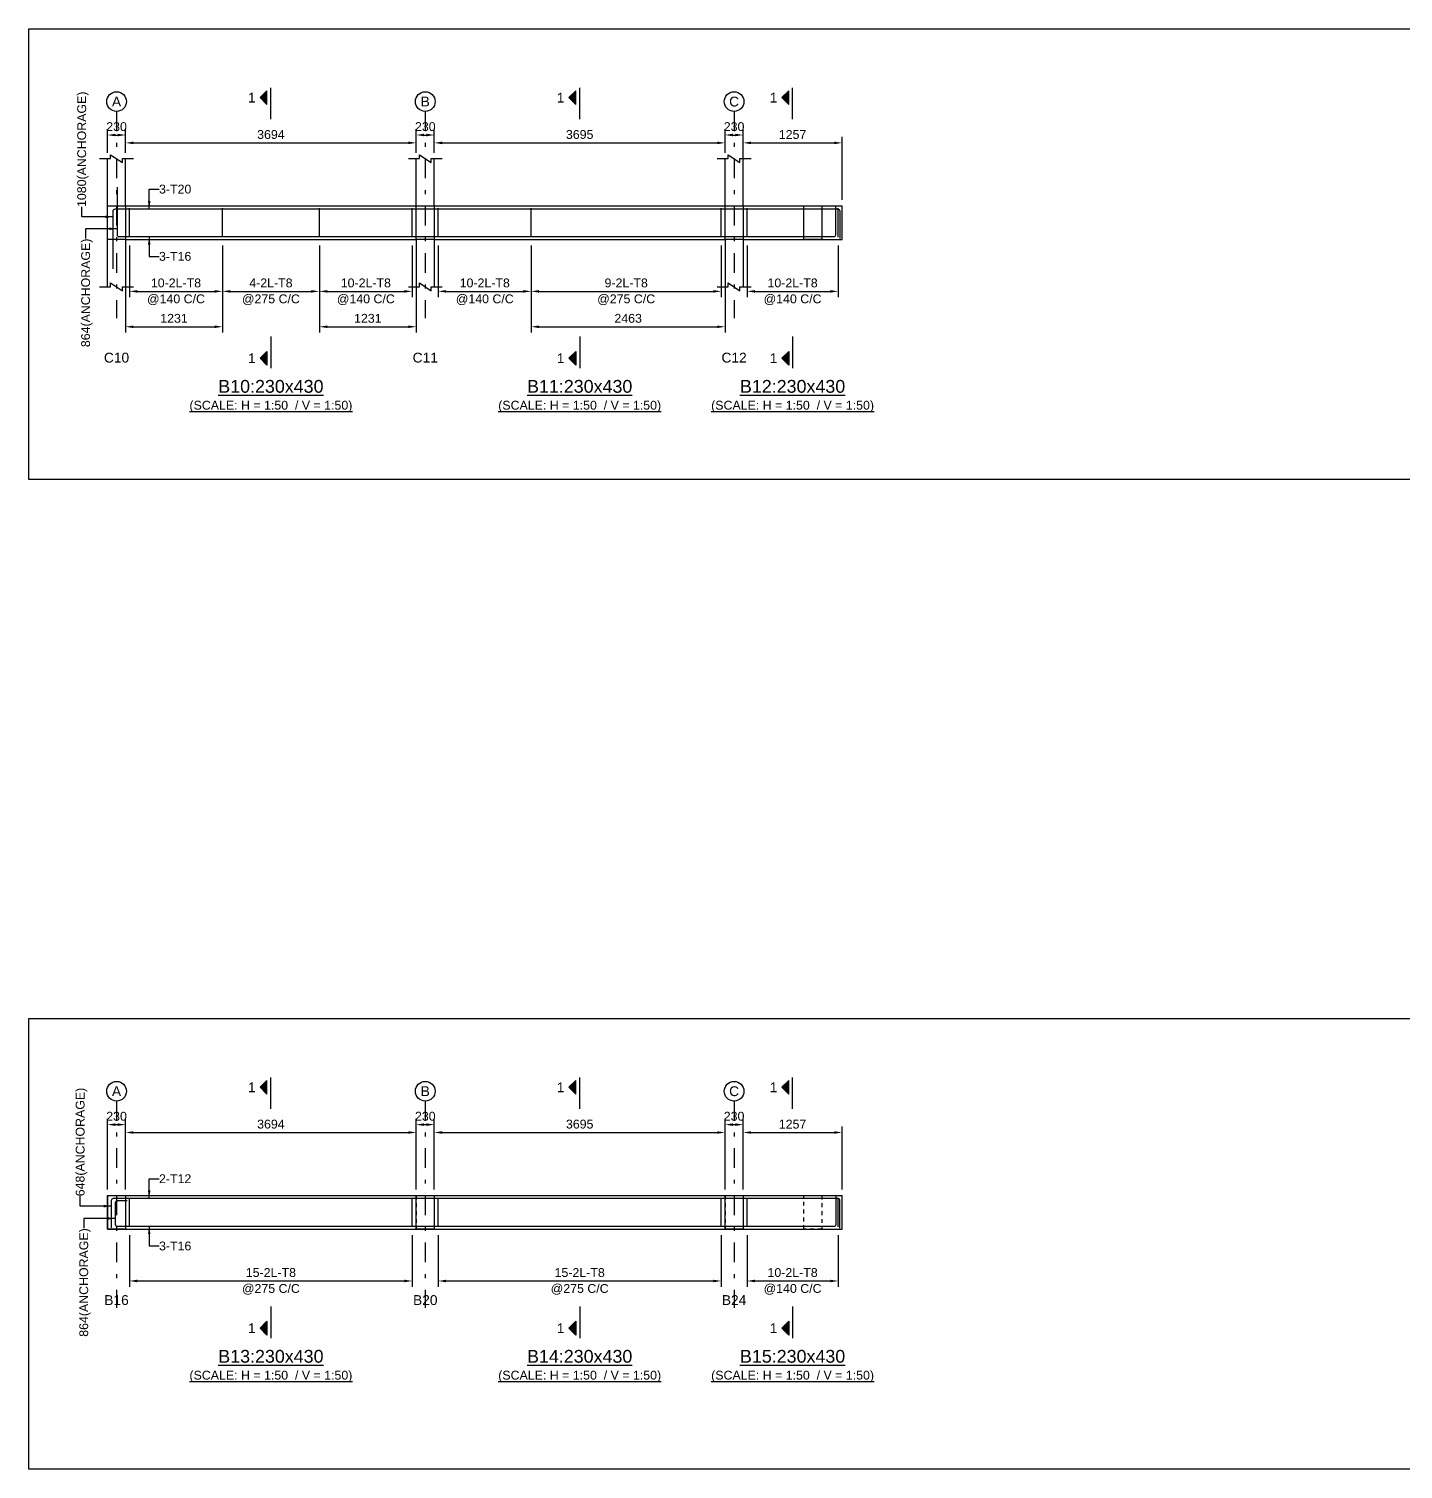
# Model space of a CAD drawing. Header units: inches. Extents: x -2000 to 105472, y -209440 to 3300.
# Drawn here: x -2000 to 32936, y -108800 to -72180 of the extents above; entities that cross this region are included whole.
import ezdxf
from ezdxf.enums import TextEntityAlignment as Align

# ---------------------------------------------------------------- set-up
doc = ezdxf.new("R2010")
doc.units = ezdxf.units.IN
doc.header["$LTSCALE"] = 1000
doc.header["$MEASUREMENT"] = 0
doc.linetypes.add('SCCenter', pattern=[1.2, 0.5, -0.3, 0.1, -0.3])
doc.linetypes.add('SCHidden', pattern=[0.2, 0.1, -0.1])
for name, color, linetype in [('Concrete Line', 2, 'Continuous'), ('Cut Line', 31, 'Continuous'), ('Dimension', 31, 'Continuous'), ('Grid', 8, 'Continuous'), ('Labels', 4, 'Continuous'), ('Labels_Support', 4, 'Continuous'), ('Link', 225, 'Continuous'), ('Reinforcement', 4, 'Continuous'), ('Schedule Border', 60, 'Continuous'), ('Section Mark', 5, 'Continuous'), ('Solid', 25, 'Continuous'), ('Text', 31, 'Continuous'), ('Text_Scale', 31, 'Continuous')]:
    doc.layers.add(name, color=color, linetype=linetype)
doc.styles.add('SC-SansSerif', font='SansSerif')
doc.styles.get("Standard").update_dxf_attribs({"font": 'txt.shx'})
doc.dimstyles.new('SCBBSDimStyl', dxfattribs={"dimtxt": 225, "dimasz": 200, "dimexe": 150, "dimexo": 150, "dimgap": 100, "dimtad": 1, "dimtoh": 1, "dimdec": 0, "dimzin": 0, "dimdsep": 46, "dimtxsty": 'SC-SansSerif', "dimcen": 0.09, "dimclrd": 8, "dimclre": 8, "dimclrt": 31, "dimadec": 0, "dimazin": 0, "dimtfac": 1, "dimtdec": 0, "dimtix": 1, "dimtofl": 0, "dimtmove": 0, "dimatfit": 3, "dimfxl": 1, "dimtolj": 1, "dimtzin": 0, "dimarcsym": 0})
doc.dimstyles.get("Standard").update_dxf_attribs({"dimtxt": 0.18, "dimasz": 200, "dimexe": 0.18, "dimexo": 0.0625, "dimgap": 0.09, "dimtad": 0, "dimtih": 1, "dimtoh": 1, "dimdec": 4, "dimzin": 0, "dimdsep": 46, "dimtxsty": 'Standard', "dimcen": 0.09, "dimadec": 0, "dimazin": 0, "dimtfac": 1, "dimtdec": 4, "dimtofl": 0, "dimtmove": 0, "dimatfit": 3, "dimfxl": 1, "dimtolj": 1, "dimtzin": 0, "dimarcsym": 0})

# ---------------------------------------------------------------- blocks, each defined once
blk = doc.blocks.new('*D73')
at = {"color": 8, "linetype": 'ByBlock', "lineweight": -2}
for p, q in [((560, -77690), (560, -79005)), ((2923, -77690), (2923, -79005)), ((760, -78855), (2723, -78855))]:
    blk.add_line(p, q, dxfattribs=at)
at = {"color": 8}
for points in [[(560, -78855), (760, -78822), (760, -78888)], [(2923, -78855), (2723, -78888), (2723, -78822)]]:
    blk.add_solid(points, dxfattribs=at)
at = {"layer": 'DEFPOINTS', "color": 31}
for p in [(560, -77540), (2923, -77540), (560, -78855)]:
    blk.add_point(p, dxfattribs=at)
at = {"color": 31, "char_height": 225, "attachment_point": 5, "style": 'SC-SansSerif'}
for s, insert in [('\\A1;10-2L-T8', (1741, -78642)), ('\\A1;@140 C/C', (1741, -79068))]:
    blk.add_mtext(s, dxfattribs=dict(at, insert=insert))
blk = doc.blocks.new('*D74')
at = {"color": 8, "linetype": 'ByBlock', "lineweight": -2}
for p, q in [((460, -77690), (460, -79905)), ((2923, -77690), (2923, -79905)), ((660, -79755), (2723, -79755))]:
    blk.add_line(p, q, dxfattribs=at)
at = {"color": 8}
for points in [[(460, -79755), (660, -79722), (660, -79788)], [(2923, -79755), (2723, -79788), (2723, -79722)]]:
    blk.add_solid(points, dxfattribs=at)
at = {"layer": 'DEFPOINTS', "color": 31}
for p in [(460, -77540), (2923, -77540), (460, -79755)]:
    blk.add_point(p, dxfattribs=at)
at = {"color": 31, "insert": (1691, -79542), "char_height": 225, "attachment_point": 5, "style": 'SC-SansSerif'}
blk.add_mtext('\\A1;1231', dxfattribs=at)
blk = doc.blocks.new('*D75')
at = {"color": 8, "linetype": 'ByBlock', "lineweight": -2}
for p, q in [((2923, -77690), (2923, -79005)), ((5385, -77690), (5385, -79005)), ((3123, -78855), (5185, -78855))]:
    blk.add_line(p, q, dxfattribs=at)
at = {"color": 8}
for points in [[(2923, -78855), (3123, -78822), (3123, -78888)], [(5385, -78855), (5185, -78888), (5185, -78822)]]:
    blk.add_solid(points, dxfattribs=at)
at = {"layer": 'DEFPOINTS', "color": 31}
for p in [(2923, -77540), (5385, -77540), (2923, -78855)]:
    blk.add_point(p, dxfattribs=at)
at = {"color": 31, "char_height": 225, "attachment_point": 5, "style": 'SC-SansSerif'}
for s, insert in [('\\A1;4-2L-T8', (4154, -78642)), ('\\A1;@275 C/C', (4154, -79068))]:
    blk.add_mtext(s, dxfattribs=dict(at, insert=insert))
blk = doc.blocks.new('*D76')
at = {"color": 8, "linetype": 'ByBlock', "lineweight": -2}
for p, q in [((5385, -77690), (5385, -79005)), ((7748, -77690), (7748, -79005)), ((5585, -78855), (7548, -78855))]:
    blk.add_line(p, q, dxfattribs=at)
at = {"color": 8}
for points in [[(5385, -78855), (5585, -78822), (5585, -78888)], [(7748, -78855), (7548, -78888), (7548, -78822)]]:
    blk.add_solid(points, dxfattribs=at)
at = {"layer": 'DEFPOINTS', "color": 31}
for p in [(5385, -77540), (7748, -77540), (5385, -78855)]:
    blk.add_point(p, dxfattribs=at)
at = {"color": 31, "char_height": 225, "attachment_point": 5, "style": 'SC-SansSerif'}
for s, insert in [('\\A1;10-2L-T8', (6567, -78642)), ('\\A1;@140 C/C', (6567, -79068))]:
    blk.add_mtext(s, dxfattribs=dict(at, insert=insert))
blk = doc.blocks.new('*D77')
at = {"color": 8, "linetype": 'ByBlock', "lineweight": -2}
for p, q in [((5385, -77690), (5385, -79905)), ((7848, -77690), (7848, -79905)), ((5585, -79755), (7648, -79755))]:
    blk.add_line(p, q, dxfattribs=at)
at = {"color": 8}
for points in [[(5385, -79755), (5585, -79722), (5585, -79788)], [(7848, -79755), (7648, -79788), (7648, -79722)]]:
    blk.add_solid(points, dxfattribs=at)
at = {"layer": 'DEFPOINTS', "color": 31}
for p in [(5385, -77540), (7848, -77540), (5385, -79755)]:
    blk.add_point(p, dxfattribs=at)
at = {"color": 31, "insert": (6617, -79542), "char_height": 225, "attachment_point": 5, "style": 'SC-SansSerif'}
blk.add_mtext('\\A1;1231', dxfattribs=at)
blk = doc.blocks.new('*D78')
at = {"color": 8, "linetype": 'ByBlock', "lineweight": -2}
for p, q in [((8408, -77690), (8408, -79005)), ((10771, -77690), (10771, -79005)), ((8608, -78855), (10571, -78855))]:
    blk.add_line(p, q, dxfattribs=at)
at = {"color": 8}
for points in [[(8408, -78855), (8608, -78822), (8608, -78888)], [(10771, -78855), (10571, -78888), (10571, -78822)]]:
    blk.add_solid(points, dxfattribs=at)
at = {"layer": 'DEFPOINTS', "color": 31}
for p in [(8408, -77540), (10771, -77540), (8408, -78855)]:
    blk.add_point(p, dxfattribs=at)
at = {"color": 31, "char_height": 225, "attachment_point": 5, "style": 'SC-SansSerif'}
for s, insert in [('\\A1;10-2L-T8', (9590, -78642)), ('\\A1;@140 C/C', (9590, -79068))]:
    blk.add_mtext(s, dxfattribs=dict(at, insert=insert))
blk = doc.blocks.new('*D79')
at = {"color": 8, "linetype": 'ByBlock', "lineweight": -2}
for p, q in [((10771, -77690), (10771, -79005)), ((15598, -77690), (15598, -79005)), ((10971, -78855), (15398, -78855))]:
    blk.add_line(p, q, dxfattribs=at)
at = {"color": 8}
for points in [[(10771, -78855), (10971, -78822), (10971, -78888)], [(15598, -78855), (15398, -78888), (15398, -78822)]]:
    blk.add_solid(points, dxfattribs=at)
at = {"layer": 'DEFPOINTS', "color": 31}
for p in [(10771, -77540), (15598, -77540), (10771, -78855)]:
    blk.add_point(p, dxfattribs=at)
at = {"color": 31, "char_height": 225, "attachment_point": 5, "style": 'SC-SansSerif'}
for s, insert in [('\\A1;9-2L-T8', (13185, -78642)), ('\\A1;@275 C/C', (13185, -79068))]:
    blk.add_mtext(s, dxfattribs=dict(at, insert=insert))
blk = doc.blocks.new('*D80')
at = {"color": 8, "linetype": 'ByBlock', "lineweight": -2}
for p, q in [((10771, -77690), (10771, -79905)), ((15698, -77690), (15698, -79905)), ((10971, -79755), (15498, -79755))]:
    blk.add_line(p, q, dxfattribs=at)
at = {"color": 8}
for points in [[(10771, -79755), (10971, -79722), (10971, -79788)], [(15698, -79755), (15498, -79788), (15498, -79722)]]:
    blk.add_solid(points, dxfattribs=at)
at = {"layer": 'DEFPOINTS', "color": 31}
for p in [(10771, -77540), (15698, -77540), (10771, -79755)]:
    blk.add_point(p, dxfattribs=at)
at = {"color": 31, "insert": (13235, -79542), "char_height": 225, "attachment_point": 5, "style": 'SC-SansSerif'}
blk.add_mtext('\\A1;2463', dxfattribs=at)
blk = doc.blocks.new('*D81')
at = {"color": 8, "linetype": 'ByBlock', "lineweight": -2}
for p, q in [((16258, -77690), (16258, -79005)), ((18572, -77690), (18572, -79005)), ((16458, -78855), (18372, -78855))]:
    blk.add_line(p, q, dxfattribs=at)
at = {"color": 8}
for points in [[(16258, -78855), (16458, -78822), (16458, -78888)], [(18572, -78855), (18372, -78888), (18372, -78822)]]:
    blk.add_solid(points, dxfattribs=at)
at = {"layer": 'DEFPOINTS', "color": 31}
for p in [(16258, -77540), (18572, -77540), (16258, -78855)]:
    blk.add_point(p, dxfattribs=at)
at = {"color": 31, "char_height": 225, "attachment_point": 5, "style": 'SC-SansSerif'}
for s, insert in [('\\A1;10-2L-T8', (17415, -78642)), ('\\A1;@140 C/C', (17415, -79068))]:
    blk.add_mtext(s, dxfattribs=dict(at, insert=insert))
blk = doc.blocks.new('*D88')
at = {"color": 8, "linetype": 'ByBlock', "lineweight": -2}
for p, q in [((460, -75330), (460, -74930)), ((7848, -75330), (7848, -74930)), ((660, -75080), (7648, -75080))]:
    blk.add_line(p, q, dxfattribs=at)
at = {"color": 8}
for points in [[(460, -75080), (660, -75047), (660, -75113)], [(7848, -75080), (7648, -75113), (7648, -75047)]]:
    blk.add_solid(points, dxfattribs=at)
at = {"layer": 'DEFPOINTS', "color": 31}
for p in [(460, -75080), (460, -75480), (7848, -75480)]:
    blk.add_point(p, dxfattribs=at)
at = {"color": 31, "insert": (4154, -74868), "char_height": 225, "attachment_point": 5, "style": 'SC-SansSerif'}
blk.add_mtext('\\A1;3694', dxfattribs=at)
blk = doc.blocks.new('*D89')
at = {"color": 8, "linetype": 'ByBlock', "lineweight": -2}
for p, q in [((8308, -75330), (8308, -74930)), ((15698, -75330), (15698, -74930)), ((8508, -75080), (15498, -75080))]:
    blk.add_line(p, q, dxfattribs=at)
at = {"color": 8}
for points in [[(8308, -75080), (8508, -75047), (8508, -75113)], [(15698, -75080), (15498, -75113), (15498, -75047)]]:
    blk.add_solid(points, dxfattribs=at)
at = {"layer": 'DEFPOINTS', "color": 31}
for p in [(8308, -75080), (8308, -75480), (15698, -75480)]:
    blk.add_point(p, dxfattribs=at)
at = {"color": 31, "insert": (12003, -74868), "char_height": 225, "attachment_point": 5, "style": 'SC-SansSerif'}
blk.add_mtext('\\A1;3695', dxfattribs=at)
blk = doc.blocks.new('*D90')
at = {"color": 8, "linetype": 'ByBlock', "lineweight": -2}
for p, q in [((16158, -75330), (16158, -74930)), ((18672, -76530), (18672, -74930)), ((16358, -75080), (18472, -75080))]:
    blk.add_line(p, q, dxfattribs=at)
at = {"color": 8}
for points in [[(16158, -75080), (16358, -75047), (16358, -75113)], [(18672, -75080), (18472, -75113), (18472, -75047)]]:
    blk.add_solid(points, dxfattribs=at)
at = {"layer": 'DEFPOINTS', "color": 31}
for p in [(16158, -75080), (16158, -75480), (18672, -76680)]:
    blk.add_point(p, dxfattribs=at)
at = {"color": 31, "insert": (17415, -74868), "char_height": 225, "attachment_point": 5, "style": 'SC-SansSerif'}
blk.add_mtext('\\A1;1257', dxfattribs=at)
blk = doc.blocks.new('*D91')
at = {"color": 8, "linetype": 'ByBlock', "lineweight": -2}
for p, q in [((0, -75330), (0, -74730)), ((200, -74880), (260, -74880)), ((460, -75330), (460, -74730))]:
    blk.add_line(p, q, dxfattribs=at)
at = {"color": 8}
for points in [[(0, -74880), (200, -74847), (200, -74913)], [(460, -74880), (260, -74913), (260, -74847)]]:
    blk.add_solid(points, dxfattribs=at)
at = {"layer": 'DEFPOINTS', "color": 31}
for p in [(0, -74880), (0, -75480), (460, -75480)]:
    blk.add_point(p, dxfattribs=at)
at = {"color": 31, "insert": (230, -74668), "char_height": 225, "attachment_point": 5, "style": 'SC-SansSerif'}
blk.add_mtext('\\A1;230', dxfattribs=at)
blk = doc.blocks.new('*D92')
at = {"color": 8, "linetype": 'ByBlock', "lineweight": -2}
for p, q in [((7848, -75330), (7848, -74730)), ((8048, -74880), (8108, -74880)), ((8308, -75330), (8308, -74730))]:
    blk.add_line(p, q, dxfattribs=at)
at = {"color": 8}
for points in [[(7848, -74880), (8048, -74847), (8048, -74913)], [(8308, -74880), (8108, -74913), (8108, -74847)]]:
    blk.add_solid(points, dxfattribs=at)
at = {"layer": 'DEFPOINTS', "color": 31}
for p in [(7848, -74880), (7848, -75480), (8308, -75480)]:
    blk.add_point(p, dxfattribs=at)
at = {"color": 31, "insert": (8078, -74668), "char_height": 225, "attachment_point": 5, "style": 'SC-SansSerif'}
blk.add_mtext('\\A1;230', dxfattribs=at)
blk = doc.blocks.new('*D93')
at = {"color": 8, "linetype": 'ByBlock', "lineweight": -2}
for p, q in [((15698, -75330), (15698, -74730)), ((15898, -74880), (15958, -74880)), ((16158, -76530), (16158, -74730))]:
    blk.add_line(p, q, dxfattribs=at)
at = {"color": 8}
for points in [[(15698, -74880), (15898, -74847), (15898, -74913)], [(16158, -74880), (15958, -74913), (15958, -74847)]]:
    blk.add_solid(points, dxfattribs=at)
at = {"layer": 'DEFPOINTS', "color": 31}
for p in [(15698, -74880), (15698, -75480), (16158, -76680)]:
    blk.add_point(p, dxfattribs=at)
at = {"color": 31, "insert": (15928, -74668), "char_height": 225, "attachment_point": 5, "style": 'SC-SansSerif'}
blk.add_mtext('\\A1;230', dxfattribs=at)
blk = doc.blocks.new('*D94')
at = {"color": 8, "linetype": 'ByBlock', "lineweight": -2}
for p, q in [((560, -102850), (560, -104165)), ((7748, -102850), (7748, -104165)), ((760, -104015), (7548, -104015))]:
    blk.add_line(p, q, dxfattribs=at)
at = {"color": 8}
for points in [[(560, -104015), (760, -103982), (760, -104048)], [(7748, -104015), (7548, -104048), (7548, -103982)]]:
    blk.add_solid(points, dxfattribs=at)
at = {"layer": 'DEFPOINTS', "color": 31}
for p in [(560, -102700), (7748, -102700), (560, -104015)]:
    blk.add_point(p, dxfattribs=at)
at = {"color": 31, "char_height": 225, "attachment_point": 5, "style": 'SC-SansSerif'}
for s, insert in [('\\A1;15-2L-T8', (4154, -103802)), ('\\A1;@275 C/C', (4154, -104228))]:
    blk.add_mtext(s, dxfattribs=dict(at, insert=insert))
blk = doc.blocks.new('*D95')
at = {"color": 8, "linetype": 'ByBlock', "lineweight": -2}
for p, q in [((8408, -102850), (8408, -104165)), ((15598, -102850), (15598, -104165)), ((8608, -104015), (15398, -104015))]:
    blk.add_line(p, q, dxfattribs=at)
at = {"color": 8}
for points in [[(8408, -104015), (8608, -103982), (8608, -104048)], [(15598, -104015), (15398, -104048), (15398, -103982)]]:
    blk.add_solid(points, dxfattribs=at)
at = {"layer": 'DEFPOINTS', "color": 31}
for p in [(8408, -102700), (15598, -102700), (8408, -104015)]:
    blk.add_point(p, dxfattribs=at)
at = {"color": 31, "char_height": 225, "attachment_point": 5, "style": 'SC-SansSerif'}
for s, insert in [('\\A1;15-2L-T8', (12003, -103802)), ('\\A1;@275 C/C', (12003, -104228))]:
    blk.add_mtext(s, dxfattribs=dict(at, insert=insert))
blk = doc.blocks.new('*D96')
at = {"color": 8, "linetype": 'ByBlock', "lineweight": -2}
for p, q in [((16258, -102850), (16258, -104165)), ((18572, -102850), (18572, -104165)), ((16458, -104015), (18372, -104015))]:
    blk.add_line(p, q, dxfattribs=at)
at = {"color": 8}
for points in [[(16258, -104015), (16458, -103982), (16458, -104048)], [(18572, -104015), (18372, -104048), (18372, -103982)]]:
    blk.add_solid(points, dxfattribs=at)
at = {"layer": 'DEFPOINTS', "color": 31}
for p in [(16258, -102700), (18572, -102700), (16258, -104015)]:
    blk.add_point(p, dxfattribs=at)
at = {"color": 31, "char_height": 225, "attachment_point": 5, "style": 'SC-SansSerif'}
for s, insert in [('\\A1;10-2L-T8', (17415, -103802)), ('\\A1;@140 C/C', (17415, -104228))]:
    blk.add_mtext(s, dxfattribs=dict(at, insert=insert))
blk = doc.blocks.new('*D103')
at = {"color": 8, "linetype": 'ByBlock', "lineweight": -2}
for p, q in [((460, -101690), (460, -100090)), ((660, -100240), (7648, -100240)), ((7848, -101690), (7848, -100090))]:
    blk.add_line(p, q, dxfattribs=at)
at = {"color": 8}
for points in [[(460, -100240), (660, -100207), (660, -100273)], [(7848, -100240), (7648, -100273), (7648, -100207)]]:
    blk.add_solid(points, dxfattribs=at)
at = {"layer": 'DEFPOINTS', "color": 31}
for p in [(460, -100240), (460, -101840), (7848, -101840)]:
    blk.add_point(p, dxfattribs=at)
at = {"color": 31, "insert": (4154, -100028), "char_height": 225, "attachment_point": 5, "style": 'SC-SansSerif'}
blk.add_mtext('\\A1;3694', dxfattribs=at)
blk = doc.blocks.new('*D104')
at = {"color": 8, "linetype": 'ByBlock', "lineweight": -2}
for p, q in [((8308, -101690), (8308, -100090)), ((8508, -100240), (15498, -100240)), ((15698, -101690), (15698, -100090))]:
    blk.add_line(p, q, dxfattribs=at)
at = {"color": 8}
for points in [[(8308, -100240), (8508, -100207), (8508, -100273)], [(15698, -100240), (15498, -100273), (15498, -100207)]]:
    blk.add_solid(points, dxfattribs=at)
at = {"layer": 'DEFPOINTS', "color": 31}
for p in [(8308, -100240), (8308, -101840), (15698, -101840)]:
    blk.add_point(p, dxfattribs=at)
at = {"color": 31, "insert": (12003, -100028), "char_height": 225, "attachment_point": 5, "style": 'SC-SansSerif'}
blk.add_mtext('\\A1;3695', dxfattribs=at)
blk = doc.blocks.new('*D105')
at = {"color": 8, "linetype": 'ByBlock', "lineweight": -2}
for p, q in [((16158, -101690), (16158, -100090)), ((16358, -100240), (18472, -100240)), ((18672, -101690), (18672, -100090))]:
    blk.add_line(p, q, dxfattribs=at)
at = {"color": 8}
for points in [[(16158, -100240), (16358, -100207), (16358, -100273)], [(18672, -100240), (18472, -100273), (18472, -100207)]]:
    blk.add_solid(points, dxfattribs=at)
at = {"layer": 'DEFPOINTS', "color": 31}
for p in [(16158, -100240), (16158, -101840), (18672, -101840)]:
    blk.add_point(p, dxfattribs=at)
at = {"color": 31, "insert": (17415, -100028), "char_height": 225, "attachment_point": 5, "style": 'SC-SansSerif'}
blk.add_mtext('\\A1;1257', dxfattribs=at)
blk = doc.blocks.new('*D106')
at = {"color": 8, "linetype": 'ByBlock', "lineweight": -2}
for p, q in [((0, -101690), (0, -99890)), ((460, -101690), (460, -99890)), ((200, -100040), (260, -100040))]:
    blk.add_line(p, q, dxfattribs=at)
at = {"color": 8}
for points in [[(0, -100040), (200, -100007), (200, -100073)], [(460, -100040), (260, -100073), (260, -100007)]]:
    blk.add_solid(points, dxfattribs=at)
at = {"layer": 'DEFPOINTS', "color": 31}
for p in [(0, -100040), (0, -101840), (460, -101840)]:
    blk.add_point(p, dxfattribs=at)
at = {"color": 31, "insert": (230, -99828), "char_height": 225, "attachment_point": 5, "style": 'SC-SansSerif'}
blk.add_mtext('\\A1;230', dxfattribs=at)
blk = doc.blocks.new('*D107')
at = {"color": 8, "linetype": 'ByBlock', "lineweight": -2}
for p, q in [((7848, -101690), (7848, -99890)), ((8308, -101690), (8308, -99890)), ((8048, -100040), (8108, -100040))]:
    blk.add_line(p, q, dxfattribs=at)
at = {"color": 8}
for points in [[(7848, -100040), (8048, -100007), (8048, -100073)], [(8308, -100040), (8108, -100073), (8108, -100007)]]:
    blk.add_solid(points, dxfattribs=at)
at = {"layer": 'DEFPOINTS', "color": 31}
for p in [(7848, -100040), (7848, -101840), (8308, -101840)]:
    blk.add_point(p, dxfattribs=at)
at = {"color": 31, "insert": (8078, -99828), "char_height": 225, "attachment_point": 5, "style": 'SC-SansSerif'}
blk.add_mtext('\\A1;230', dxfattribs=at)
blk = doc.blocks.new('*D108')
at = {"color": 8, "linetype": 'ByBlock', "lineweight": -2}
for p, q in [((15698, -101690), (15698, -99890)), ((16158, -101690), (16158, -99890)), ((15898, -100040), (15958, -100040))]:
    blk.add_line(p, q, dxfattribs=at)
at = {"color": 8}
for points in [[(15698, -100040), (15898, -100007), (15898, -100073)], [(16158, -100040), (15958, -100073), (15958, -100007)]]:
    blk.add_solid(points, dxfattribs=at)
at = {"layer": 'DEFPOINTS', "color": 31}
for p in [(15698, -100040), (15698, -101840), (16158, -101840)]:
    blk.add_point(p, dxfattribs=at)
at = {"color": 31, "insert": (15928, -99828), "char_height": 225, "attachment_point": 5, "style": 'SC-SansSerif'}
blk.add_mtext('\\A1;230', dxfattribs=at)

msp = doc.modelspace()

# ---------------------------------------------------------------- hatches: boundary and pattern name
at = {"layer": 'Solid'}
for points in [[(4054, -73755), (3879, -73930), (4054, -74105), (4054, -73755)], [(11903.5, -73755), (11728.5, -73930), (11903.5, -74105), (11903.5, -73755)], [(17315.5, -73755), (17140.5, -73930), (17315.5, -74105), (17315.5, -73755)], [(4054, -80730), (3879, -80555), (4054, -80380), (4054, -80730)], [(11903.5, -80730), (11728.5, -80555), (11903.5, -80380), (11903.5, -80730)], [(17315.5, -80730), (17140.5, -80555), (17315.5, -80380), (17315.5, -80730)], [(4054, -98915), (3879, -99090), (4054, -99265), (4054, -98915)], [(11903.5, -98915), (11728.5, -99090), (11903.5, -99265), (11903.5, -98915)], [(17315.5, -98915), (17140.5, -99090), (17315.5, -99265), (17315.5, -98915)], [(4054, -105390), (3879, -105215), (4054, -105040), (4054, -105390)], [(11903.5, -105390), (11728.5, -105215), (11903.5, -105040), (11903.5, -105390)], [(17315.5, -105390), (17140.5, -105215), (17315.5, -105040), (17315.5, -105390)]]:
    msp.add_hatch(color=256, dxfattribs=at).paths.add_polyline_path(points, flags=0)

# ---------------------------------------------------------------- linework, layer by layer
at = {"layer": 'Concrete Line'}
for p, q in [((0, -78740), (0, -75480)), ((460, -76680), (460, -75480)), ((7848, -76680), (7848, -75480)), ((8308, -76680), (8308, -75480)), ((15698, -76680), (15698, -75480)), ((16158, -76680), (16158, -75480)), ((18672, -77540), (18672, -76680)), ((460, -77540), (460, -78740)), ((7848, -77540), (7848, -78740)), ((8308, -77540), (8308, -78740)), ((15698, -77540), (15698, -78740)), ((16158, -77540), (16158, -78740)), ((18672, -102700), (18672, -101840))]:
    msp.add_line(p, q, dxfattribs=at)
for points in [[(0, -76680), (460, -76680), (460, -76680), (460, -77540), (460, -77540), (0, -77540), (0, -77540), (0, -76680)], [(7848, -76680), (8308, -76680), (8308, -76680), (8308, -77540), (8308, -77540), (7848, -77540), (7848, -77540), (7848, -76680)], [(15698, -76680), (16158, -76680), (16158, -76680), (16158, -77540), (16158, -77540), (15698, -77540), (15698, -77540), (15698, -76680)], [(17698, -76680), (18158, -76680), (18158, -76680), (18158, -77540), (18158, -77540), (17698, -77540), (17698, -77540), (17698, -76680)], [(0, -101840), (460, -101840), (460, -101840), (460, -102700), (460, -102700), (0, -102700), (0, -102700), (0, -101840)], [(7848, -102700), (7848, -101840), (7848, -101840), (8308, -101840), (8308, -101840), (8308, -102700), (8308, -102700), (7848, -102700)], [(15698, -102700), (15698, -101840), (15698, -101840), (16158, -101840), (16158, -101840), (16158, -102700), (16158, -102700), (15698, -102700)]]:
    msp.add_lwpolyline(points, close=True, dxfattribs=at)
at = {"layer": 'Concrete Line', "linetype": 'SCHidden'}
for points in [[(0, -76680), (460, -76680), (460, -76680), (460, -77540), (460, -77540), (0, -77540), (0, -77540), (0, -76680)], [(7848, -76680), (8308, -76680), (8308, -76680), (8308, -77540), (8308, -77540), (7848, -77540), (7848, -77540), (7848, -76680)], [(15698, -76680), (16158, -76680), (16158, -76680), (16158, -77540), (16158, -77540), (15698, -77540), (15698, -77540), (15698, -76680)], [(17698, -76680), (18158, -76680), (18158, -76680), (18158, -77540), (18158, -77540), (17698, -77540), (17698, -77540), (17698, -76680)], [(0, -101840), (460, -101840), (460, -101840), (460, -102700), (460, -102700), (0, -102700), (0, -102700), (0, -101840)], [(7848, -102700), (7848, -101840), (7848, -101840), (8308, -101840), (8308, -101840), (8308, -102700), (8308, -102700), (7848, -102700)], [(15698, -102700), (15698, -101840), (15698, -101840), (16158, -101840), (16158, -101840), (16158, -102700), (16158, -102700), (15698, -102700)], [(17698, -101840), (18158, -101840), (18158, -101840), (18158, -102700), (18158, -102700), (17698, -102700), (17698, -102700), (17698, -101840)]]:
    msp.add_lwpolyline(points, close=True, dxfattribs=at)
at = {"layer": 'Concrete Line'}
for points in [[(460, -76680), (7848, -76680)], [(8308, -76680), (15698, -76680)], [(16158, -76680), (18672, -76680)], [(460, -77540), (7848, -77540)], [(8308, -77540), (15698, -77540)], [(16158, -77540), (18672, -77540)], [(0, -101840), (460, -101840)], [(0, -101840), (0, -102700)], [(460, -101840), (7848, -101840)], [(7848, -101840), (8308, -101840)], [(8308, -101840), (15698, -101840)], [(15698, -101840), (16158, -101840)], [(16158, -101840), (18672, -101840)], [(0, -102700), (460, -102700)], [(460, -102700), (7848, -102700)], [(7848, -102700), (8308, -102700)], [(8308, -102700), (15698, -102700)], [(15698, -102700), (16158, -102700)], [(16158, -102700), (18672, -102700)]]:
    msp.add_lwpolyline(points, dxfattribs=at)
at = {"layer": 'Concrete Line', "color": 8, "linetype": 'SCHidden'}
for points in [[(460, -101840), (460, -102700)], [(7848, -101840), (7848, -102700)], [(8308, -101840), (8308, -102700)], [(15698, -101840), (15698, -102700)], [(16158, -101840), (16158, -102700)]]:
    msp.add_lwpolyline(points, dxfattribs=at)
at = {"layer": 'Cut Line'}
for points in [[(-200, -75480), (80, -75480), (80, -75380), (380, -75580), (380, -75480), (660, -75480)], [(7648, -75480), (7928, -75480), (7928, -75380), (8228, -75580), (8228, -75480), (8508, -75480)], [(15498, -75480), (15778, -75480), (15778, -75380), (16078, -75580), (16078, -75480), (16358, -75480)], [(-200, -78740), (80, -78740), (80, -78640), (380, -78840), (380, -78740), (660, -78740)], [(7648, -78740), (7928, -78740), (7928, -78640), (8228, -78840), (8228, -78740), (8508, -78740)], [(15498, -78740), (15778, -78740), (15778, -78640), (16078, -78840), (16078, -78740), (16358, -78740)]]:
    msp.add_lwpolyline(points, dxfattribs=at)
at = {"layer": 'Grid', "linetype": 'SCCenter'}
for p, q in [((230, -74280), (230, -79540)), ((8078, -74280), (8078, -79540)), ((15928, -74280), (15928, -79540)), ((230, -99440), (230, -104700)), ((8078, -99440), (8078, -104700)), ((15928, -99440), (15928, -104700))]:
    msp.add_line(p, q, dxfattribs=at)
at = {"layer": 'Grid'}
for centre in [(230, -74030), (8078, -74030), (15928, -74030), (230, -99190), (8078, -99190), (15928, -99190)]:
    msp.add_circle(centre, 250, dxfattribs=at)
at = {"layer": 'Link'}
for p, q in [((560, -77480), (560, -76740)), ((2922.7, -77480), (2922.7, -76740)), ((5385.3, -77480), (5385.3, -76740)), ((7748, -77480), (7748, -76740)), ((8408, -77480), (8408, -76740)), ((10771.3, -77480), (10771.3, -76740)), ((15598, -77480), (15598, -76740)), ((16258, -77480), (16258, -76740)), ((18572, -77480), (18572, -76740)), ((560, -102640), (560, -101900)), ((7748, -102640), (7748, -101900)), ((8408, -102640), (8408, -101900)), ((15598, -102640), (15598, -101900)), ((16258, -102640), (16258, -101900)), ((18572, -102640), (18572, -101900))]:
    msp.add_line(p, q, dxfattribs=at)
at = {"layer": 'Reinforcement'}
for points in [[(244, -76208), (244, -77414, 0.4142136), (294, -77464), (18461.5, -77464, 0.4142135), (18511.5, -77414), (18511.5, -76710)], [(144, -78284), (144, -76810, -0.4142136), (194, -76760), (18562, -76760, -0.4142136), (18612, -76810), (18612, -77510)], [(104, -102660), (104, -101962, -0.4142136), (154, -101912), (18561.5, -101912, -0.4142135), (18611.5, -101962), (18611.5, -102670)], [(500, -101976), (246, -101976, 0.4142136), (196, -102026), (196, -102574, 0.4142136), (246, -102624), (18469.5, -102624, 0.4142135), (18519.5, -102574), (18519.5, -101870)]]:
    msp.add_lwpolyline(points, format="xyb", dxfattribs=at)
at = {"layer": 'Schedule Border'}
for points in [[(-2000, -72180), (67872, -72180), (67872, -83640), (-2000, -83640)], [(-2000, -97340), (67871.5, -97340), (67871.5, -108800), (-2000, -108800)]]:
    msp.add_lwpolyline(points, close=True, dxfattribs=at)
at = {"layer": 'Section Mark'}
for points in [[(4054, -73755), (3879, -73930), (4054, -74105), (4054, -73755)], [(4154, -74480), (4154, -73680)], [(11903.5, -73755), (11728.5, -73930), (11903.5, -74105), (11903.5, -73755)], [(12003.5, -74480), (12003.5, -73680)], [(17315.5, -73755), (17140.5, -73930), (17315.5, -74105), (17315.5, -73755)], [(17415.5, -74480), (17415.5, -73680)], [(4154, -80005), (4154, -80805)], [(12003.5, -80005), (12003.5, -80805)], [(17415.5, -80005), (17415.5, -80805)], [(4054, -80730), (3879, -80555), (4054, -80380), (4054, -80730)], [(11903.5, -80730), (11728.5, -80555), (11903.5, -80380), (11903.5, -80730)], [(17315.5, -80730), (17140.5, -80555), (17315.5, -80380), (17315.5, -80730)], [(4154, -99640), (4154, -98840)], [(12003.5, -99640), (12003.5, -98840)], [(17415.5, -99640), (17415.5, -98840)], [(4054, -98915), (3879, -99090), (4054, -99265), (4054, -98915)], [(11903.5, -98915), (11728.5, -99090), (11903.5, -99265), (11903.5, -98915)], [(17315.5, -98915), (17140.5, -99090), (17315.5, -99265), (17315.5, -98915)], [(4154, -104665), (4154, -105465)], [(12003.5, -104665), (12003.5, -105465)], [(17415.5, -104665), (17415.5, -105465)], [(4054, -105390), (3879, -105215), (4054, -105040), (4054, -105390)], [(11903.5, -105390), (11728.5, -105215), (11903.5, -105040), (11903.5, -105390)], [(17315.5, -105390), (17140.5, -105215), (17315.5, -105040), (17315.5, -105390)]]:
    msp.add_lwpolyline(points, dxfattribs=at)

# ---------------------------------------------------------------- texts
at = {"layer": 'Grid', "style": 'SC-SansSerif'}
for s, p in [('A', (230, -74030)), ('B', (8078, -74030)), ('C', (15928, -74030)), ('A', (230, -99190)), ('B', (8078, -99190)), ('C', (15928, -99190))]:
    msp.add_text(s, height=250, dxfattribs=at).set_placement(p, align=Align.MIDDLE)
at = {"layer": 'Labels', "style": 'SC-SansSerif'}
for s, p in [('%%uB10:230x430', (4154, -81530)), ('%%uB11:230x430', (12003, -81530)), ('%%uB12:230x430', (17415, -81530)), ('%%uB13:230x430', (4154, -106190)), ('%%uB14:230x430', (12003, -106190)), ('%%uB15:230x430', (17415, -106190))]:
    msp.add_text(s, height=325, dxfattribs=at).set_placement(p, align=Align.BOTTOM_CENTER)
at = {"layer": 'Labels_Support', "style": 'SC-SansSerif'}
for s, p in [('C10', (230, -80740)), ('C11', (8078, -80740)), ('C12', (15928, -80740)), ('B16', (230, -104700)), ('B20', (8078, -104700)), ('B24', (15928, -104700))]:
    msp.add_text(s, height=250, dxfattribs=at).set_placement(p, align=Align.BOTTOM_CENTER)
at = {"layer": 'Section Mark', "style": 'SC-SansSerif'}
for p in [(3766.5, -73930), (11616, -73930), (17028, -73930), (3766.5, -80555), (11616, -80555), (17028, -80555), (3766.5, -99090), (11616, -99090), (17028, -99090), (3766.5, -105215), (11616, -105215), (17028, -105215)]:
    msp.add_text('1', height=250, dxfattribs=at).set_placement(p, align=Align.MIDDLE_RIGHT)
at = {"layer": 'Text', "style": 'SC-SansSerif'}
for s, p in [('1080(ANCHORAGE)', (-656, -76710)), ('648(ANCHORAGE)', (-696, -101862))]:
    msp.add_text(s, height=225, rotation=90, dxfattribs=at).set_placement(p, align=Align.MIDDLE_LEFT)
for s, p in [('3-T20', (1310, -76255)), ('3-T16', (1310, -77965)), ('2-T12', (1310, -101415)), ('3-T16', (1310, -103125))]:
    msp.add_text(s, height=225, dxfattribs=at).set_placement(p, align=Align.MIDDLE_LEFT)
for p in [(-556, -77514), (-604, -102674)]:
    msp.add_text('864(ANCHORAGE)', height=225, rotation=90, dxfattribs=at).set_placement(p, align=Align.MIDDLE_RIGHT)
at = {"layer": 'Text_Scale', "style": 'SC-SansSerif'}
for p in [(4154, -81930), (12003, -81930), (17415, -81930), (4154, -106590), (12003, -106590), (17415, -106590)]:
    msp.add_text('%%u(SCALE: H = 1:50  / V = 1:50)', height=225, dxfattribs=at).set_placement(p, align=Align.BOTTOM_CENTER)

# ---------------------------------------------------------------- dimensions: what is measured, and where the dimension line sits
at = {"layer": 'Dimension'}
for base, p1, p2, text, picture, middle in [((460, -74880), (0, -75480), (460, -75480), '230', '*D91', (230, -74880)), ((8308, -74880), (7848, -75480), (8308, -75480), '230', '*D92', (8078, -74880)), ((16158, -74880), (15698, -75480), (16158, -76680), '230', '*D93', (15928, -74880)), ((7848, -75080), (460, -75480), (7848, -75480), '3694', '*D88', (4154, -75080)), ((15698, -75080), (8308, -75480), (15698, -75480), '3695', '*D89', (12003, -75080)), ((18672, -75080), (16158, -75480), (18672, -76680), '1257', '*D90', (17415, -75080)), ((2922.7, -79755), (460, -77540), (2922.7, -77540), '1231', '*D74', (1691.3, -79755)), ((2922.7, -78855), (560, -77540), (2922.7, -77540), '10-2L-T8\\X@140 C/C', '*D73', (1741.3, -78855)), ((5385.3, -78855), (2922.7, -77540), (5385.3, -77540), '4-2L-T8\\X@275 C/C', '*D75', (4154, -78855)), ((7748, -78855), (5385.3, -77540), (7748, -77540), '10-2L-T8\\X@140 C/C', '*D76', (6566.7, -78855)), ((7848, -79755), (5385.3, -77540), (7848, -77540), '1231', '*D77', (6616.7, -79755)), ((10771.3, -78855), (8408, -77540), (10771.3, -77540), '10-2L-T8\\X@140 C/C', '*D78', (9589.7, -78855)), ((15598, -78855), (10771.3, -77540), (15598, -77540), '9-2L-T8\\X@275 C/C', '*D79', (13184.7, -78855)), ((15698, -79755), (10771.3, -77540), (15698, -77540), '2463', '*D80', (13234.7, -79755)), ((18572, -78855), (16258, -77540), (18572, -77540), '10-2L-T8\\X@140 C/C', '*D81', (17415, -78855)), ((460, -100040), (0, -101840), (460, -101840), '230', '*D106', (230, -100040)), ((7848, -100240), (460, -101840), (7848, -101840), '3694', '*D103', (4154, -100240)), ((8308, -100040), (7848, -101840), (8308, -101840), '230', '*D107', (8078, -100040)), ((15698, -100240), (8308, -101840), (15698, -101840), '3695', '*D104', (12003, -100240)), ((16158, -100040), (15698, -101840), (16158, -101840), '230', '*D108', (15928, -100040)), ((18672, -100240), (16158, -101840), (18672, -101840), '1257', '*D105', (17415, -100240)), ((7748, -104015), (560, -102700), (7748, -102700), '15-2L-T8\\X@275 C/C', '*D94', (4154, -104015)), ((15598, -104015), (8408, -102700), (15598, -102700), '15-2L-T8\\X@275 C/C', '*D95', (12003, -104015)), ((18572, -104015), (16258, -102700), (18572, -102700), '10-2L-T8\\X@140 C/C', '*D96', (17415, -104015))]:
    dim = msp.add_linear_dim(base=base, p1=p1, p2=p2, text=text, dimstyle='SCBBSDimStyl', dxfattribs=at)
    dim.commit()
    dim.dimension.update_dxf_attribs({"geometry": picture, "text_midpoint": middle})

# ---------------------------------------------------------------- leaders
at = {"layer": 'Dimension', "color": 8}
for points in [[(1060, -76760), (1060, -76255), (1310, -76255)], [(144, -76960), (-656, -76960), (-656, -76710)], [(244, -77264), (-556, -77264), (-556, -77514)], [(1060, -77464), (1060, -77965), (1310, -77965)], [(1060, -101912), (1060, -101415), (1310, -101415)], [(104, -102112), (-696, -102112), (-696, -101862)], [(196, -102424), (-604, -102424), (-604, -102674)], [(1060, -102624), (1060, -103125), (1310, -103125)]]:
    msp.add_leader(points, dimstyle='Standard', dxfattribs=at)

doc.saveas('drawing.dxf')
